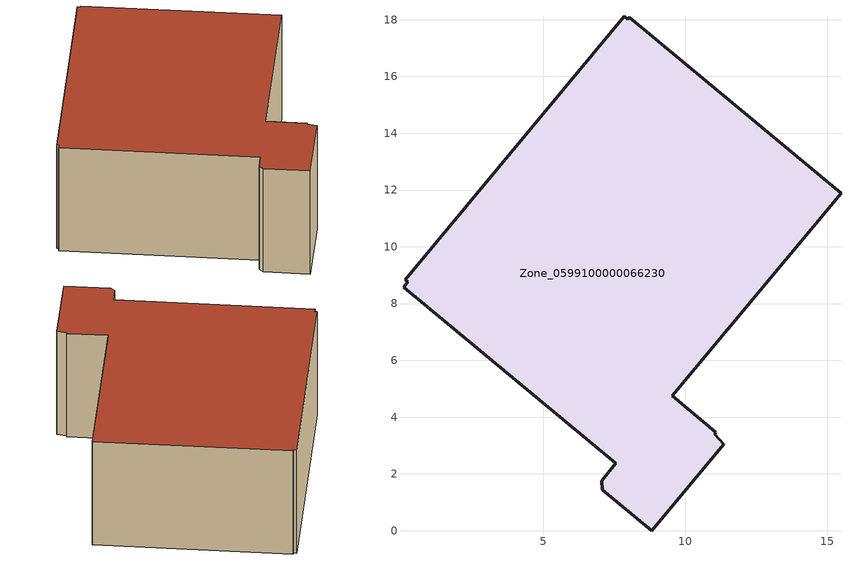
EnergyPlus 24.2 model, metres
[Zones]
Zone_0599100000066230
 floor ground (C_G): 0.08,8.58 0.24,8.76 0.15,8.83 7.86,18.12 7.98,18.02 8.04,18.09 15.49,11.89 9.54,4.76 11.08,3.48 11.04,3.4 11.37,3.05 8.83,0 7.09,1.45 7.06,1.76 7.56,2.37 z0
 wall outside (C_F): 7.06,1.76 7.09,1.45 8.83,0 11.37,3.05 11.04,3.4 11.08,3.48 9.54,4.76 15.49,11.89 8.04,18.09 7.98,18.02 7.86,18.12 0.15,8.83 0.24,8.76 0.08,8.58 7.56,2.37 7.06,1.76 z0:5.93
 roof outside (C_R): 0.24,8.76 0.08,8.58 7.56,2.37 7.06,1.76 7.09,1.45 8.83,0 11.37,3.05 11.04,3.4 11.08,3.48 9.54,4.76 15.49,11.89 8.04,18.09 7.98,18.02 7.86,18.12 0.15,8.83 z5.93
[BUILDING]
Pand.0599100000066230: North Axis=0; Terrain=City; Loads Convergence Tolerance Value=0.04; Temperature Convergence Tolerance Value=0.4; Solar Distribution=FullExterior; Maximum Number of Warmup Days=25; Minimum Number of Warmup Days=1
[Site:Location]
Rotterdam.The.Hague.AP_ZH_NLD Design_Conditions: Latitude=51.96; Longitude=4.45; Time Zone=1; Elevation=-4.5
[SITE:GROUNDTEMPERATURE:BUILDINGSURFACE]
18, 18, 18, 18, 18, 18, 18, 18, 18, 18, 18, 18
[MATERIAL] Thermal Absorptance=0.9; Solar Absorptance=0.7; Visible Absorptance=0.7
Name | Roughness | Thickness | Conductivity | Density | Specific Heat
G.D.1965 | MediumSmooth | 0.15 | 1 | 540 | 1210
F.D.1965 | Rough | 0.3 | 0.857143 | 1920 | 840
R.D.1965 | MediumRough | 0.2 | 0.08 | 1500 | 1000
[CONSTRUCTION]
C_G: G.D.1965
C_F: F.D.1965
C_R: R.D.1965
[ZONE]
Zone_0599100000066230: Type=1; Multiplier=1; Ceiling Height=Autocalculate; Volume=Autocalculate; Floor Area=autocalculate; Part of Total Floor Area=Yes
[ZONEINFILTRATION:DESIGNFLOWRATE]
Infil_Zone_0599100000066230: Zone or ZoneList or Space or SpaceList=Zone_0599100000066230; Schedule=AlwaysOn; Design Flow Rate Calculation Method=Flow/Area; Flow Rate per Floor Area=0.0042; Constant Term Coefficient=1; Temperature Term Coefficient=0; Velocity Term Coefficient=0; Velocity Squared Term Coefficient=0
[HVACTEMPLATE:ZONE:IDEALLOADSAIRSYSTEM]
Zone_0599100000066230: Maximum Heating Supply Air Temperature=50; Minimum Cooling Supply Air Temperature=13; Maximum Heating Supply Air Humidity Ratio=0.0156; Minimum Cooling Supply Air Humidity Ratio=0.0077; Heating Limit=NoLimit; Cooling Limit=NoLimit; Dehumidification Control Type=ConstantSensibleHeatRatio; Cooling Sensible Heat Ratio=0.7; Dehumidification Setpoint=60; Humidification Control Type=None; Humidification Setpoint=30; Outdoor Air Method=None; Outdoor Air Flow Rate per Person=0.00944; Outdoor Air Flow Rate per Zone Floor Area=0; Outdoor Air Flow Rate per Zone=0; Demand Controlled Ventilation Type=None; Outdoor Air Economizer Type=NoEconomizer; Heat Recovery Type=None; Sensible Heat Recovery Effectiveness=0.7; Latent Heat Recovery Effectiveness=0.65
[ZONECONTROL:THERMOSTAT]
ThermostatControl_Zone_0599100000066230: Zone or ZoneList=Zone_0599100000066230; Control Type Schedule=DualSetpointControlType; Control 1=Thermostat_Zone_0599100000066230; Temperature Difference Between Cutout And Setpoint=0
[THERMOSTATSETPOINT:DUALSETPOINT]
Thermostat_Zone_0599100000066230: Heating Setpoint Temperature Schedule=HeatingSetpoint_Zone_0599100000066230; Cooling Setpoint Temperature Schedule=CoolingSetpoint_Zone_0599100000066230
[SCHEDULE:COMPACT]
HeatingSetpoint_Zone_0599100000066230: Through: 12/31, For: AllDays, Until: 24:00, 21
CoolingSetpoint_Zone_0599100000066230: Through: 12/31, For: AllDays, Until: 24:00, 24
DualSetpointControlType: Through: 12/31, For: AllDays, Until: 24:00, 4
AlwaysOn: Through: 12/31, For: AllDays, Until: 24:00, 1
